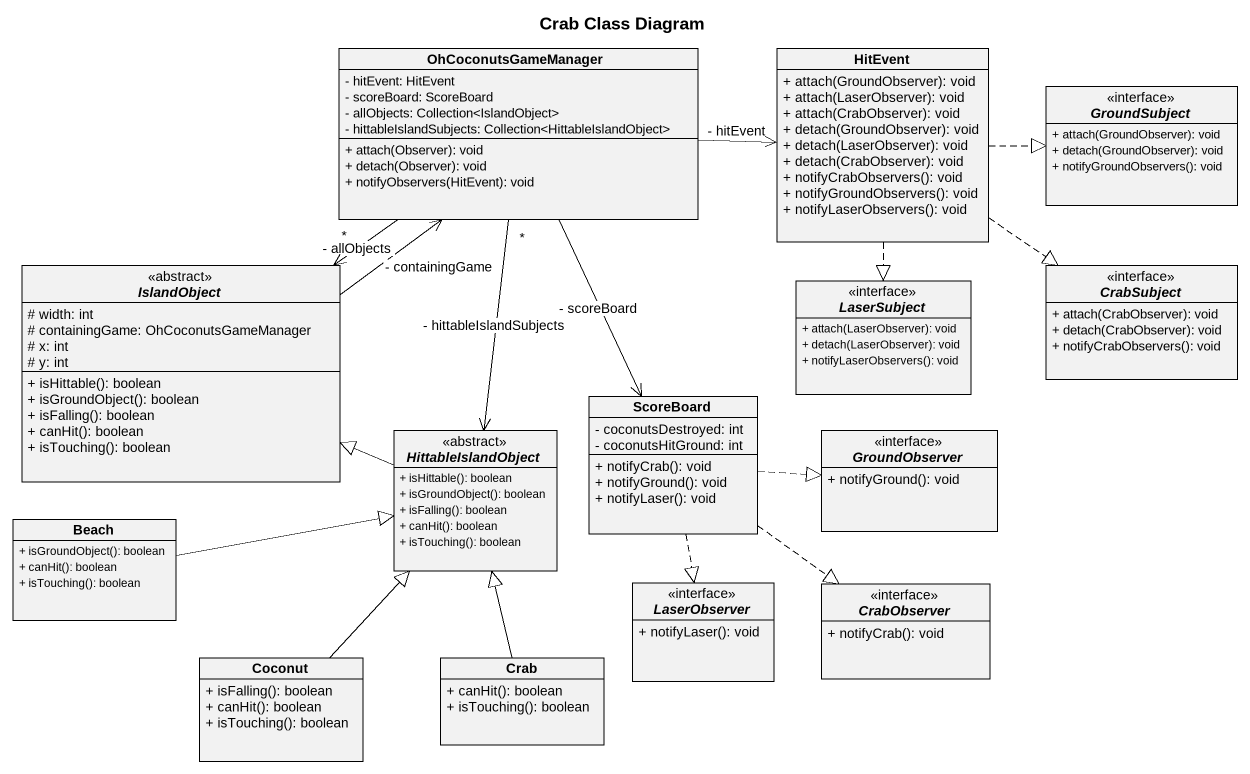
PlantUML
@startuml
title Crab Class Diagram
hide circle
hide empty members
skinparam classAttributeIconSize 0
class OhCoconutsGameManager {
  - hitEvent: HitEvent
  - scoreBoard: ScoreBoard
  - allObjects: Collection<IslandObject>
  - hittableIslandSubjects: Collection<HittableIslandObject>
  + attach(Observer): void
  + detach(Observer): void
  + notifyObservers(HitEvent): void
}
class HitEvent {
  + attach(GroundObserver): void
  + attach(LaserObserver): void
  + attach(CrabObserver): void
  + detach(GroundObserver): void
  + detach(LaserObserver): void
  + detach(CrabObserver): void
  + notifyCrabObservers(): void
  + notifyGroundObservers(): void
  + notifyLaserObservers(): void
}
interface GroundSubject {
  + attach(GroundObserver): void
  + detach(GroundObserver): void
  + notifyGroundObservers(): void
}
abstract class IslandObject <<abstract>> {
  # width: int
  # containingGame: OhCoconutsGameManager
  # x: int
  # y: int
  + isHittable(): boolean
  + isGroundObject(): boolean
  + isFalling(): boolean
  + canHit(): boolean
  + isTouching(): boolean
}
interface LaserSubject {
  + attach(LaserObserver): void
  + detach(LaserObserver): void
  + notifyLaserObservers(): void
}
interface CrabSubject {
  + attach(CrabObserver): void
  + detach(CrabObserver): void
  + notifyCrabObservers(): void
}
abstract class HittableIslandObject <<abstract>> {
  + isHittable(): boolean
  + isGroundObject(): boolean
  + isFalling(): boolean
  + canHit(): boolean
  + isTouching(): boolean
}
class ScoreBoard {
  - coconutsDestroyed: int
  - coconutsHitGround: int
  + notifyCrab(): void
  + notifyGround(): void
  + notifyLaser(): void
}
interface GroundObserver {
  + notifyGround(): void
}
class Beach {
  + isGroundObject(): boolean
  + canHit(): boolean
  + isTouching(): boolean
}
interface LaserObserver {
  + notifyLaser(): void
}
interface CrabObserver {
  + notifyCrab(): void
}
class Coconut {
  + isFalling(): boolean
  + canHit(): boolean
  + isTouching(): boolean
}
class Crab {
  + canHit(): boolean
  + isTouching(): boolean
}
OhCoconutsGameManager -right-> HitEvent : - hitEvent
OhCoconutsGameManager --> "*" IslandObject : - allObjects
OhCoconutsGameManager <-- IslandObject : - containingGame
OhCoconutsGameManager "*" --> HittableIslandObject : - hittableIslandSubjects
OhCoconutsGameManager --> ScoreBoard : - scoreBoard
HitEvent .right.|> GroundSubject
HitEvent ..|> LaserSubject
HitEvent ..|> CrabSubject
HittableIslandObject -left-|> IslandObject
ScoreBoard .right.|> GroundObserver
ScoreBoard ..|> LaserObserver
ScoreBoard ..|> CrabObserver
Beach -right-|> HittableIslandObject
Coconut -up-|> HittableIslandObject
Crab -up-|> HittableIslandObject
@enduml
